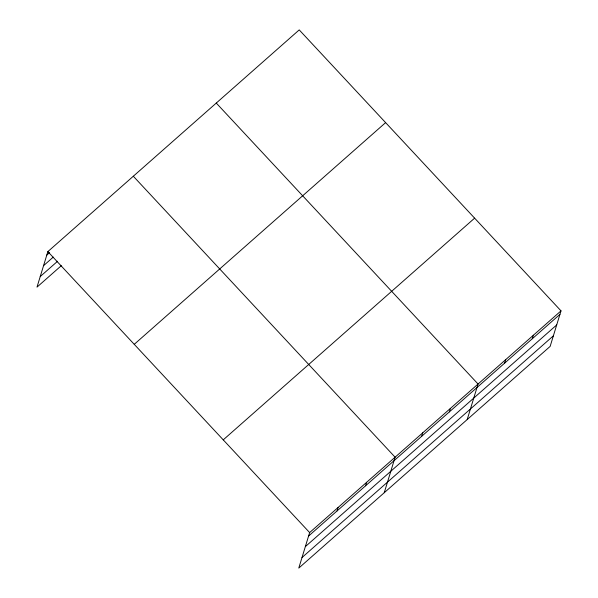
<?xml version="1.0" encoding="UTF-8"?>
<svg xmlns="http://www.w3.org/2000/svg" width="598" height="598" viewBox="0 0 598 598"><rect width="100%" height="100%" fill="white"/><g stroke="black" fill="none" stroke-linecap="round" stroke-linejoin="round"><path stroke-width="0.9" d="M561.006 310.863L309.637 532.579L298.776 568.1L550.145 346.392L561.006 310.863L299.224 29.9L47.855 251.609L36.994 287.137L61.31 265.684M337.063 510.939L338.124 507.448M365.55 485.808L366.619 482.324M384.245 492.722L395.106 457.193L133.317 176.231M421.687 436.293L422.756 432.81M449.337 411.91L450.406 408.419M467.195 419.557L478.056 384.028L216.267 103.065M504.645 363.128L505.706 359.645M532.295 338.745L533.356 335.254M46.786 255.099L49.567 252.648M43.549 265.669L53.282 257.088M40.223 276.56L57.595 261.244M134.244 344.328L385.613 122.62M223.248 439.859L474.618 218.15M308.575 536.062L559.945 314.354M305.339 546.639L556.708 324.923M302.012 557.53L553.382 335.822M47.855 251.609L309.637 532.579"/></g></svg>
